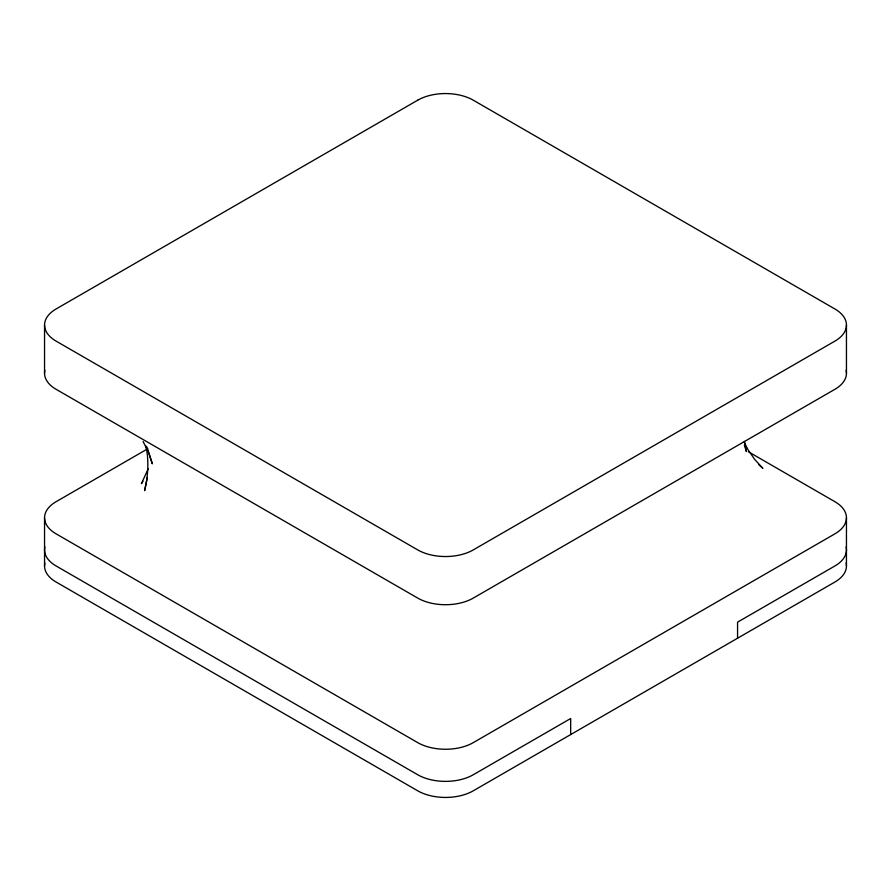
<?xml version="1.0" encoding="UTF-8"?>
<svg xmlns="http://www.w3.org/2000/svg" width="891" height="891" viewBox="0 0 891 891"><rect width="100%" height="100%" fill="white"/><g stroke="black" fill="none" stroke-linecap="round" stroke-linejoin="round"><path stroke-width="1.34" d="M147.371 477.576L144.587 490.696C148.106 476.039 149.131 460.558 145.846 445.767M148.184 468.844L141.446 483.646L142.916 481.34M147.683 448.819L56.077 501.711A39.338 22.709 0 0 0 56.077 533.832L417.679 742.604A39.338 22.709 0 0 0 473.321 742.604L834.923 533.832A39.338 22.709 0 0 0 834.923 501.711L748.384 451.748M758.809 464.656L762.863 468.31L754.71 459.433L747.917 449.543L744.33 442.348M143.083 441.457L148.452 452.249L152.339 463.821L147.037 447.126M744.375 445.166L746.413 451.581L744.408 441.424M846.45 325.048L846.45 373.229M846.45 517.771L846.45 565.952M737.57 638.212L737.57 622.152L834.923 565.952A39.338 22.709 0 0 0 846.116 546.929M570.674 734.574L570.674 718.514L473.321 774.725A39.338 22.709 0 0 1 417.679 774.725L56.077 565.952A39.338 22.709 0 0 1 44.884 546.929M44.55 325.048L44.55 373.229M44.55 517.771L44.55 565.952M846.116 370.266A39.338 22.709 0 0 1 834.923 389.289L473.321 598.061A39.338 22.709 0 0 1 417.679 598.061L56.077 389.289A39.338 22.709 0 0 1 44.884 370.266M846.116 562.989A39.338 22.709 0 0 1 834.923 582.012L473.321 790.785A39.338 22.709 0 0 1 417.679 790.785L56.077 582.012A39.338 22.709 0 0 1 44.884 562.989M417.679 100.215L56.077 308.988A39.338 22.709 0 0 0 56.077 341.108L417.679 549.881A39.338 22.709 0 0 0 473.321 549.881L834.923 341.108A39.338 22.709 0 0 0 834.923 308.988L473.321 100.215A39.338 22.709 0 0 0 417.679 100.215"/></g></svg>
